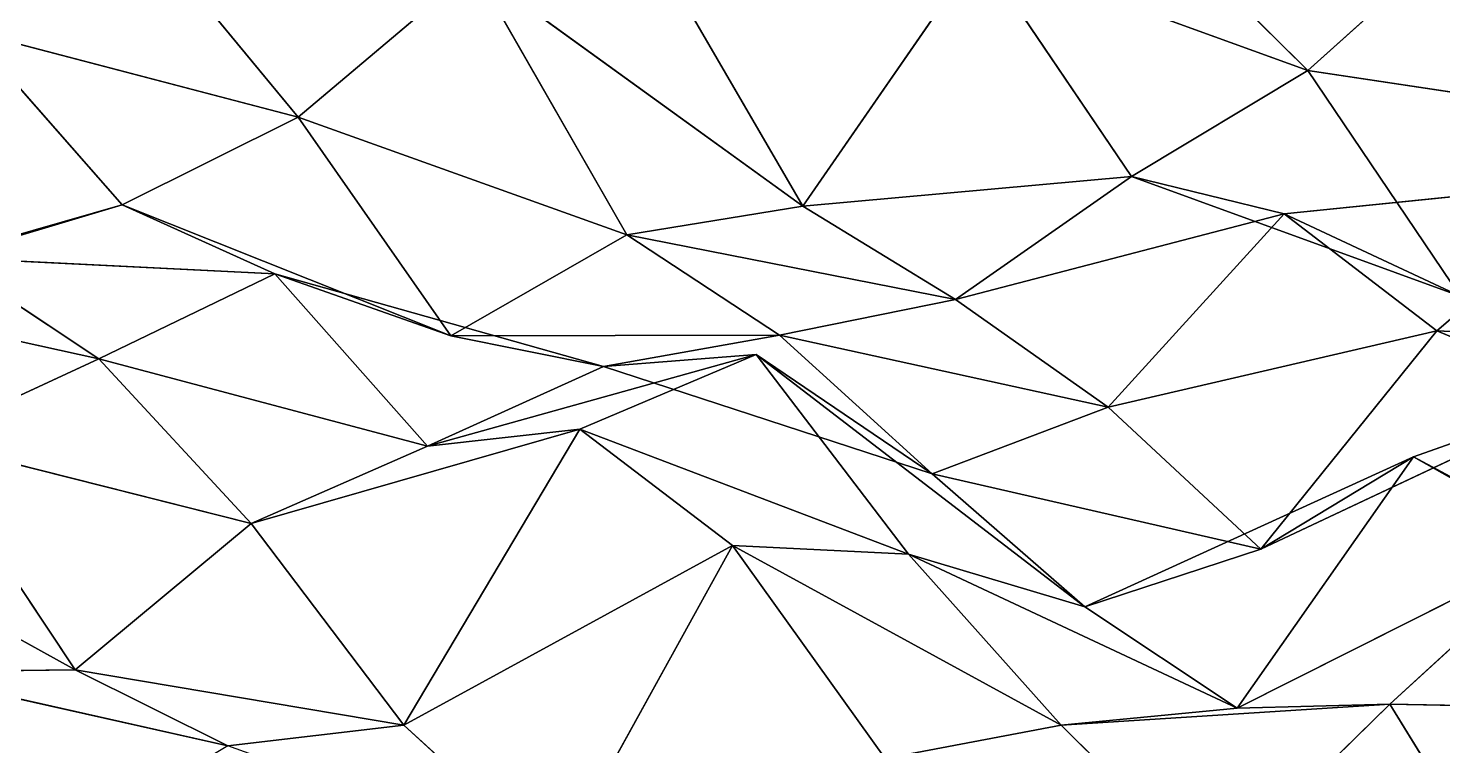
# Model space of a CAD drawing. Header units: metres. Extents: x -3703 to 431, y -1555 to 134.
# Drawn here: x -2778.1 to -2670.3, y -1206.8 to -1152.1 of the extents above; entities that cross this region are included whole.
import ezdxf

# ---------------------------------------------------------------- set-up
doc = ezdxf.new("R2010")
doc.units = ezdxf.units.M

msp = doc.modelspace()

# ---------------------------------------------------------------- linework, layer by layer
for p, q in [((-2667.1821, -1143.2899, -6053.6426), (-2680.5986, -1155.3253, -6078.4473)), ((-2680.5986, -1155.3253, -6078.4473), (-2667.1821, -1143.2899, -6053.6426)), ((-2692.226, -1143.7827, -6040.701), (-2680.5986, -1155.3253, -6078.4473)), ((-2680.5986, -1155.3253, -6078.4473), (-2692.226, -1143.7827, -6040.701)), ((-2769.147, -1144.8064, -6069.801), (-2757.5193, -1158.884, -6106.9795)), ((-2757.5193, -1158.884, -6106.9795), (-2769.147, -1144.8064, -6069.801)), ((-2730.6865, -1145.6669, -6054.9443), (-2719.059, -1165.6686, -6090.7983)), ((-2719.059, -1165.6686, -6090.7983), (-2730.6865, -1145.6669, -6054.9443)), ((-2705.6426, -1146.244, -6067.6465), (-2719.059, -1165.6686, -6090.7983)), ((-2719.059, -1165.6686, -6090.7983), (-2705.6426, -1146.244, -6067.6465)), ((-2680.5986, -1155.3253, -6078.4473), (-2705.6426, -1146.244, -6067.6465)), ((-2705.6426, -1146.244, -6067.6465), (-2694.0151, -1163.3953, -6104.138)), ((-2694.0151, -1163.3953, -6104.138), (-2705.6426, -1146.244, -6067.6465)), ((-2705.6426, -1146.244, -6067.6465), (-2680.5986, -1155.3253, -6078.4473)), ((-2744.103, -1147.5527, -6082.018), (-2757.5193, -1158.884, -6106.9795)), ((-2757.5193, -1158.884, -6106.9795), (-2744.103, -1147.5527, -6082.018)), ((-2719.059, -1165.6686, -6090.7983), (-2744.103, -1147.5527, -6082.018)), ((-2744.103, -1147.5527, -6082.018), (-2732.4753, -1167.8364, -6117.809)), ((-2732.4753, -1167.8364, -6117.809), (-2744.103, -1147.5527, -6082.018)), ((-2744.103, -1147.5527, -6082.018), (-2719.059, -1165.6686, -6090.7983)), ((-2757.5193, -1158.884, -6106.9795), (-2782.5632, -1152.3439, -6095.611)), ((-2782.5632, -1152.3439, -6095.611), (-2770.9358, -1165.5718, -6132.9795)), ((-2770.9358, -1165.5718, -6132.9795), (-2782.5632, -1152.3439, -6095.611)), ((-2782.5632, -1152.3439, -6095.611), (-2757.5193, -1158.884, -6106.9795)), ((-2680.5986, -1155.3253, -6078.4473), (-2694.0151, -1163.3953, -6104.138)), ((-2694.0151, -1163.3953, -6104.138), (-2680.5986, -1155.3253, -6078.4473)), ((-2655.5544, -1159.0875, -6090.437), (-2680.5986, -1155.3253, -6078.4473)), ((-2680.5986, -1155.3253, -6078.4473), (-2668.971, -1172.5262, -6114.9277)), ((-2668.971, -1172.5262, -6114.9277), (-2680.5986, -1155.3253, -6078.4473)), ((-2680.5986, -1155.3253, -6078.4473), (-2655.5544, -1159.0875, -6090.437)), ((-2757.5193, -1158.884, -6106.9795), (-2770.9358, -1165.5718, -6132.9795)), ((-2770.9358, -1165.5718, -6132.9795), (-2757.5193, -1158.884, -6106.9795)), ((-2732.4753, -1167.8364, -6117.809), (-2757.5193, -1158.884, -6106.9795)), ((-2757.5193, -1158.884, -6106.9795), (-2745.8918, -1175.5422, -6143.5815)), ((-2745.8918, -1175.5422, -6143.5815), (-2757.5193, -1158.884, -6106.9795)), ((-2757.5193, -1158.884, -6106.9795), (-2732.4753, -1167.8364, -6117.809)), ((-2694.0151, -1163.3953, -6104.138), (-2719.059, -1165.6686, -6090.7983)), ((-2719.059, -1165.6686, -6090.7983), (-2694.0151, -1163.3953, -6104.138)), ((-2694.0151, -1163.3953, -6104.138), (-2707.4314, -1172.7803, -6129.5347)), ((-2707.4314, -1172.7803, -6129.5347), (-2694.0151, -1163.3953, -6104.138)), ((-2668.971, -1172.5262, -6114.9277), (-2694.0151, -1163.3953, -6104.138)), ((-2694.0151, -1163.3953, -6104.138), (-2682.3875, -1166.2396, -6143.8286)), ((-2682.3875, -1166.2396, -6143.8286), (-2694.0151, -1163.3953, -6104.138)), ((-2694.0151, -1163.3953, -6104.138), (-2668.971, -1172.5262, -6114.9277)), ((-2657.3433, -1163.7031, -6157.227), (-2682.3875, -1166.2396, -6143.8286)), ((-2682.3875, -1166.2396, -6143.8286), (-2657.3433, -1163.7031, -6157.227)), ((-2657.3433, -1163.7031, -6157.227), (-2670.7598, -1175.1533, -6182.162)), ((-2670.7598, -1175.1533, -6182.162), (-2657.3433, -1163.7031, -6157.227)), ((-2770.9358, -1165.5718, -6132.9795), (-2795.9797, -1172.7428, -6118.545)), ((-2795.9797, -1172.7428, -6118.545), (-2770.9358, -1165.5718, -6132.9795)), ((-2770.9358, -1165.5718, -6132.9795), (-2784.352, -1169.5735, -6159.5806)), ((-2784.352, -1169.5735, -6159.5806), (-2770.9358, -1165.5718, -6132.9795)), ((-2745.8918, -1175.5422, -6143.5815), (-2770.9358, -1165.5718, -6132.9795)), ((-2770.9358, -1165.5718, -6132.9795), (-2759.308, -1170.8141, -6172.1343)), ((-2759.308, -1170.8141, -6172.1343), (-2770.9358, -1165.5718, -6132.9795)), ((-2770.9358, -1165.5718, -6132.9795), (-2745.8918, -1175.5422, -6143.5815)), ((-2719.059, -1165.6686, -6090.7983), (-2732.4753, -1167.8364, -6117.809)), ((-2732.4753, -1167.8364, -6117.809), (-2719.059, -1165.6686, -6090.7983)), ((-2719.059, -1165.6686, -6090.7983), (-2707.4314, -1172.7803, -6129.5347)), ((-2707.4314, -1172.7803, -6129.5347), (-2719.059, -1165.6686, -6090.7983)), ((-2682.3875, -1166.2396, -6143.8286), (-2707.4314, -1172.7803, -6129.5347)), ((-2707.4314, -1172.7803, -6129.5347), (-2682.3875, -1166.2396, -6143.8286)), ((-2682.3875, -1166.2396, -6143.8286), (-2695.804, -1180.9714, -6168.03)), ((-2695.804, -1180.9714, -6168.03), (-2682.3875, -1166.2396, -6143.8286)), ((-2668.971, -1172.5262, -6114.9277), (-2682.3875, -1166.2396, -6143.8286)), ((-2682.3875, -1166.2396, -6143.8286), (-2668.971, -1172.5262, -6114.9277)), ((-2682.3875, -1166.2396, -6143.8286), (-2670.7598, -1175.1533, -6182.162)), ((-2670.7598, -1175.1533, -6182.162), (-2682.3875, -1166.2396, -6143.8286)), ((-2732.4753, -1167.8364, -6117.809), (-2745.8918, -1175.5422, -6143.5815)), ((-2745.8918, -1175.5422, -6143.5815), (-2732.4753, -1167.8364, -6117.809)), ((-2707.4314, -1172.7803, -6129.5347), (-2732.4753, -1167.8364, -6117.809)), ((-2732.4753, -1167.8364, -6117.809), (-2720.848, -1175.4807, -6156.4263)), ((-2720.848, -1175.4807, -6156.4263), (-2732.4753, -1167.8364, -6117.809)), ((-2732.4753, -1167.8364, -6117.809), (-2707.4314, -1172.7803, -6129.5347)), ((-2759.308, -1170.8141, -6172.1343), (-2784.352, -1169.5735, -6159.5806)), ((-2784.352, -1169.5735, -6159.5806), (-2772.7246, -1177.3081, -6198.1777)), ((-2772.7246, -1177.3081, -6198.1777), (-2784.352, -1169.5735, -6159.5806)), ((-2784.352, -1169.5735, -6159.5806), (-2759.308, -1170.8141, -6172.1343)), ((-2759.308, -1170.8141, -6172.1343), (-2772.7246, -1177.3081, -6198.1777)), ((-2772.7246, -1177.3081, -6198.1777), (-2759.308, -1170.8141, -6172.1343)), ((-2745.8918, -1175.5422, -6143.5815), (-2759.308, -1170.8141, -6172.1343)), ((-2734.2642, -1177.8705, -6183.3877), (-2759.308, -1170.8141, -6172.1343)), ((-2759.308, -1170.8141, -6172.1343), (-2745.8918, -1175.5422, -6143.5815)), ((-2759.308, -1170.8141, -6172.1343), (-2747.6807, -1183.9592, -6209.5215)), ((-2747.6807, -1183.9592, -6209.5215), (-2759.308, -1170.8141, -6172.1343)), ((-2759.308, -1170.8141, -6172.1343), (-2734.2642, -1177.8705, -6183.3877)), ((-2772.7246, -1177.3081, -6198.1777), (-2797.7686, -1171.7869, -6186.581)), ((-2797.7686, -1171.7869, -6186.581), (-2772.7246, -1177.3081, -6198.1777)), ((-2707.4314, -1172.7803, -6129.5347), (-2720.848, -1175.4807, -6156.4263)), ((-2720.848, -1175.4807, -6156.4263), (-2707.4314, -1172.7803, -6129.5347)), ((-2707.4314, -1172.7803, -6129.5347), (-2695.804, -1180.9714, -6168.03)), ((-2695.804, -1180.9714, -6168.03), (-2707.4314, -1172.7803, -6129.5347)), ((-2720.848, -1175.4807, -6156.4263), (-2745.8918, -1175.5422, -6143.5815)), ((-2745.8918, -1175.5422, -6143.5815), (-2720.848, -1175.4807, -6156.4263)), ((-2745.8918, -1175.5422, -6143.5815), (-2734.2642, -1177.8705, -6183.3877)), ((-2734.2642, -1177.8705, -6183.3877), (-2745.8918, -1175.5422, -6143.5815)), ((-2720.848, -1175.4807, -6156.4263), (-2734.2642, -1177.8705, -6183.3877)), ((-2734.2642, -1177.8705, -6183.3877), (-2720.848, -1175.4807, -6156.4263)), ((-2695.804, -1180.9714, -6168.03), (-2720.848, -1175.4807, -6156.4263)), ((-2720.848, -1175.4807, -6156.4263), (-2709.22, -1186.0629, -6194.387)), ((-2709.22, -1186.0629, -6194.387), (-2720.848, -1175.4807, -6156.4263)), ((-2720.848, -1175.4807, -6156.4263), (-2695.804, -1180.9714, -6168.03)), ((-2670.7598, -1175.1533, -6182.162), (-2695.804, -1180.9714, -6168.03)), ((-2695.804, -1180.9714, -6168.03), (-2670.7598, -1175.1533, -6182.162)), ((-2670.7598, -1175.1533, -6182.162), (-2684.176, -1191.7936, -6205.937)), ((-2684.176, -1191.7936, -6205.937), (-2670.7598, -1175.1533, -6182.162)), ((-2645.7158, -1176.3516, -6194.725), (-2670.7598, -1175.1533, -6182.162)), ((-2670.7598, -1175.1533, -6182.162), (-2659.132, -1180.0076, -6221.404)), ((-2659.132, -1180.0076, -6221.404), (-2670.7598, -1175.1533, -6182.162)), ((-2670.7598, -1175.1533, -6182.162), (-2645.7158, -1176.3516, -6194.725)), ((-2772.7246, -1177.3081, -6198.1777), (-2786.141, -1183.5195, -6224.284)), ((-2786.141, -1183.5195, -6224.284), (-2772.7246, -1177.3081, -6198.1777)), ((-2747.6807, -1183.9592, -6209.5215), (-2772.7246, -1177.3081, -6198.1777)), ((-2772.7246, -1177.3081, -6198.1777), (-2761.0972, -1189.841, -6235.7017)), ((-2761.0972, -1189.841, -6235.7017), (-2772.7246, -1177.3081, -6198.1777)), ((-2772.7246, -1177.3081, -6198.1777), (-2747.6807, -1183.9592, -6209.5215)), ((-2722.6365, -1176.9679, -6223.916), (-2747.6807, -1183.9592, -6209.5215)), ((-2747.6807, -1183.9592, -6209.5215), (-2722.6365, -1176.9679, -6223.916)), ((-2734.2642, -1177.8705, -6183.3877), (-2747.6807, -1183.9592, -6209.5215)), ((-2747.6807, -1183.9592, -6209.5215), (-2734.2642, -1177.8705, -6183.3877)), ((-2722.6365, -1176.9679, -6223.916), (-2736.053, -1182.6516, -6250.1406)), ((-2736.053, -1182.6516, -6250.1406), (-2722.6365, -1176.9679, -6223.916)), ((-2734.2642, -1177.8705, -6183.3877), (-2722.6365, -1176.9679, -6223.916)), ((-2722.6365, -1176.9679, -6223.916), (-2734.2642, -1177.8705, -6183.3877)), ((-2709.22, -1186.0629, -6194.387), (-2734.2642, -1177.8705, -6183.3877)), ((-2734.2642, -1177.8705, -6183.3877), (-2709.22, -1186.0629, -6194.387)), ((-2709.22, -1186.0629, -6194.387), (-2722.6365, -1176.9679, -6223.916)), ((-2697.5925, -1196.1893, -6232.449), (-2722.6365, -1176.9679, -6223.916)), ((-2722.6365, -1176.9679, -6223.916), (-2709.22, -1186.0629, -6194.387)), ((-2722.6365, -1176.9679, -6223.916), (-2711.009, -1192.1805, -6260.8413)), ((-2711.009, -1192.1805, -6260.8413), (-2722.6365, -1176.9679, -6223.916)), ((-2722.6365, -1176.9679, -6223.916), (-2697.5925, -1196.1893, -6232.449)), ((-2659.132, -1180.0076, -6221.404), (-2684.176, -1191.7936, -6205.937)), ((-2684.176, -1191.7936, -6205.937), (-2659.132, -1180.0076, -6221.404)), ((-2659.132, -1180.0076, -6221.404), (-2672.5486, -1184.7507, -6247.8384)), ((-2672.5486, -1184.7507, -6247.8384), (-2659.132, -1180.0076, -6221.404)), ((-2695.804, -1180.9714, -6168.03), (-2709.22, -1186.0629, -6194.387)), ((-2709.22, -1186.0629, -6194.387), (-2695.804, -1180.9714, -6168.03)), ((-2695.804, -1180.9714, -6168.03), (-2684.176, -1191.7936, -6205.937)), ((-2684.176, -1191.7936, -6205.937), (-2695.804, -1180.9714, -6168.03)), ((-2736.053, -1182.6516, -6250.1406), (-2761.0972, -1189.841, -6235.7017)), ((-2761.0972, -1189.841, -6235.7017), (-2736.053, -1182.6516, -6250.1406)), ((-2736.053, -1182.6516, -6250.1406), (-2749.4695, -1205.2148, -6272.591)), ((-2749.4695, -1205.2148, -6272.591), (-2736.053, -1182.6516, -6250.1406)), ((-2747.6807, -1183.9592, -6209.5215), (-2736.053, -1182.6516, -6250.1406)), ((-2736.053, -1182.6516, -6250.1406), (-2747.6807, -1183.9592, -6209.5215)), ((-2711.009, -1192.1805, -6260.8413), (-2736.053, -1182.6516, -6250.1406)), ((-2736.053, -1182.6516, -6250.1406), (-2724.4253, -1191.5142, -6288.4854)), ((-2724.4253, -1191.5142, -6288.4854), (-2736.053, -1182.6516, -6250.1406)), ((-2736.053, -1182.6516, -6250.1406), (-2711.009, -1192.1805, -6260.8413)), ((-2761.0972, -1189.841, -6235.7017), (-2786.141, -1183.5195, -6224.284)), ((-2786.141, -1183.5195, -6224.284), (-2774.5134, -1200.9949, -6260.703)), ((-2774.5134, -1200.9949, -6260.703), (-2786.141, -1183.5195, -6224.284)), ((-2786.141, -1183.5195, -6224.284), (-2761.0972, -1189.841, -6235.7017)), ((-2747.6807, -1183.9592, -6209.5215), (-2761.0972, -1189.841, -6235.7017)), ((-2761.0972, -1189.841, -6235.7017), (-2747.6807, -1183.9592, -6209.5215)), ((-2672.5486, -1184.7507, -6247.8384), (-2697.5925, -1196.1893, -6232.449)), ((-2697.5925, -1196.1893, -6232.449), (-2672.5486, -1184.7507, -6247.8384)), ((-2672.5486, -1184.7507, -6247.8384), (-2685.965, -1203.9081, -6271.05)), ((-2685.965, -1203.9081, -6271.05), (-2672.5486, -1184.7507, -6247.8384)), ((-2684.176, -1191.7936, -6205.937), (-2672.5486, -1184.7507, -6247.8384)), ((-2672.5486, -1184.7507, -6247.8384), (-2684.176, -1191.7936, -6205.937)), ((-2647.5046, -1198.2333, -6257.655), (-2672.5486, -1184.7507, -6247.8384)), ((-2672.5486, -1184.7507, -6247.8384), (-2660.9211, -1191.3154, -6286.697)), ((-2660.9211, -1191.3154, -6286.697), (-2672.5486, -1184.7507, -6247.8384)), ((-2672.5486, -1184.7507, -6247.8384), (-2647.5046, -1198.2333, -6257.655)), ((-2684.176, -1191.7936, -6205.937), (-2709.22, -1186.0629, -6194.387)), ((-2709.22, -1186.0629, -6194.387), (-2697.5925, -1196.1893, -6232.449)), ((-2697.5925, -1196.1893, -6232.449), (-2709.22, -1186.0629, -6194.387)), ((-2709.22, -1186.0629, -6194.387), (-2684.176, -1191.7936, -6205.937)), ((-2774.5134, -1200.9949, -6260.703), (-2799.5574, -1187.158, -6250.966)), ((-2799.5574, -1187.158, -6250.966), (-2774.5134, -1200.9949, -6260.703)), ((-2761.0972, -1189.841, -6235.7017), (-2774.5134, -1200.9949, -6260.703)), ((-2774.5134, -1200.9949, -6260.703), (-2761.0972, -1189.841, -6235.7017)), ((-2761.0972, -1189.841, -6235.7017), (-2749.4695, -1205.2148, -6272.591)), ((-2749.4695, -1205.2148, -6272.591), (-2761.0972, -1189.841, -6235.7017)), ((-2724.4253, -1191.5142, -6288.4854), (-2749.4695, -1205.2148, -6272.591)), ((-2749.4695, -1205.2148, -6272.591), (-2724.4253, -1191.5142, -6288.4854)), ((-2724.4253, -1191.5142, -6288.4854), (-2737.8418, -1215.8075, -6310.5493)), ((-2737.8418, -1215.8075, -6310.5493), (-2724.4253, -1191.5142, -6288.4854)), ((-2711.009, -1192.1805, -6260.8413), (-2724.4253, -1191.5142, -6288.4854)), ((-2699.3813, -1205.2001, -6298.2563), (-2724.4253, -1191.5142, -6288.4854)), ((-2724.4253, -1191.5142, -6288.4854), (-2711.009, -1192.1805, -6260.8413)), ((-2724.4253, -1191.5142, -6288.4854), (-2712.7979, -1207.7513, -6325.1816)), ((-2712.7979, -1207.7513, -6325.1816), (-2724.4253, -1191.5142, -6288.4854)), ((-2724.4253, -1191.5142, -6288.4854), (-2699.3813, -1205.2001, -6298.2563)), ((-2684.176, -1191.7936, -6205.937), (-2697.5925, -1196.1893, -6232.449)), ((-2697.5925, -1196.1893, -6232.449), (-2684.176, -1191.7936, -6205.937)), ((-2660.9211, -1191.3154, -6286.697), (-2685.965, -1203.9081, -6271.05)), ((-2685.965, -1203.9081, -6271.05), (-2660.9211, -1191.3154, -6286.697)), ((-2660.9211, -1191.3154, -6286.697), (-2674.3374, -1203.6062, -6311.444)), ((-2674.3374, -1203.6062, -6311.444), (-2660.9211, -1191.3154, -6286.697)), ((-2697.5925, -1196.1893, -6232.449), (-2711.009, -1192.1805, -6260.8413)), ((-2685.965, -1203.9081, -6271.05), (-2711.009, -1192.1805, -6260.8413)), ((-2711.009, -1192.1805, -6260.8413), (-2697.5925, -1196.1893, -6232.449)), ((-2711.009, -1192.1805, -6260.8413), (-2699.3813, -1205.2001, -6298.2563)), ((-2699.3813, -1205.2001, -6298.2563), (-2711.009, -1192.1805, -6260.8413)), ((-2711.009, -1192.1805, -6260.8413), (-2685.965, -1203.9081, -6271.05)), ((-2697.5925, -1196.1893, -6232.449), (-2685.965, -1203.9081, -6271.05)), ((-2685.965, -1203.9081, -6271.05), (-2697.5925, -1196.1893, -6232.449)), ((-2774.5134, -1200.9949, -6260.703), (-2787.93, -1201.1531, -6288.1636)), ((-2787.93, -1201.1531, -6288.1636), (-2774.5134, -1200.9949, -6260.703)), ((-2762.886, -1206.7908, -6299.734), (-2787.93, -1201.1531, -6288.1636)), ((-2787.93, -1201.1531, -6288.1636), (-2762.886, -1206.7908, -6299.734)), ((-2749.4695, -1205.2148, -6272.591), (-2774.5134, -1200.9949, -6260.703)), ((-2774.5134, -1200.9949, -6260.703), (-2762.886, -1206.7908, -6299.734)), ((-2762.886, -1206.7908, -6299.734), (-2774.5134, -1200.9949, -6260.703)), ((-2774.5134, -1200.9949, -6260.703), (-2749.4695, -1205.2148, -6272.591)), ((-2674.3374, -1203.6062, -6311.444), (-2699.3813, -1205.2001, -6298.2563)), ((-2699.3813, -1205.2001, -6298.2563), (-2674.3374, -1203.6062, -6311.444)), ((-2674.3374, -1203.6062, -6311.444), (-2687.754, -1216.7389, -6336.0034)), ((-2687.754, -1216.7389, -6336.0034), (-2674.3374, -1203.6062, -6311.444)), ((-2685.965, -1203.9081, -6271.05), (-2674.3374, -1203.6062, -6311.444)), ((-2674.3374, -1203.6062, -6311.444), (-2685.965, -1203.9081, -6271.05)), ((-2649.2935, -1204.0732, -6324.171), (-2674.3374, -1203.6062, -6311.444)), ((-2674.3374, -1203.6062, -6311.444), (-2662.71, -1222.48, -6347.551)), ((-2662.71, -1222.48, -6347.551), (-2674.3374, -1203.6062, -6311.444)), ((-2674.3374, -1203.6062, -6311.444), (-2649.2935, -1204.0732, -6324.171)), ((-2685.965, -1203.9081, -6271.05), (-2699.3813, -1205.2001, -6298.2563)), ((-2699.3813, -1205.2001, -6298.2563), (-2685.965, -1203.9081, -6271.05)), ((-2749.4695, -1205.2148, -6272.591), (-2762.886, -1206.7908, -6299.734)), ((-2762.886, -1206.7908, -6299.734), (-2749.4695, -1205.2148, -6272.591)), ((-2749.4695, -1205.2148, -6272.591), (-2737.8418, -1215.8075, -6310.5493)), ((-2737.8418, -1215.8075, -6310.5493), (-2749.4695, -1205.2148, -6272.591)), ((-2699.3813, -1205.2001, -6298.2563), (-2712.7979, -1207.7513, -6325.1816)), ((-2712.7979, -1207.7513, -6325.1816), (-2699.3813, -1205.2001, -6298.2563)), ((-2699.3813, -1205.2001, -6298.2563), (-2687.754, -1216.7389, -6336.0034)), ((-2687.754, -1216.7389, -6336.0034), (-2699.3813, -1205.2001, -6298.2563))]:
    msp.add_line(p, q)
for points in [[(-2782.5632, -1152.3439, -6095.611), (-2794.191, -1139.8993, -6058.067), (-2769.147, -1144.8064, -6069.801), (-2769.147, -1144.8063, -6069.801)], [(-2680.5986, -1155.3253, -6078.4473), (-2692.226, -1143.7827, -6040.701), (-2667.1821, -1143.2899, -6053.6426), (-2667.1821, -1143.2898, -6053.6426)], [(-2667.1821, -1143.2899, -6053.6426), (-2655.5544, -1159.0875, -6090.437), (-2680.5986, -1155.3253, -6078.4473), (-2680.5986, -1155.3252, -6078.4473)], [(-2692.226, -1143.7827, -6040.701), (-2680.5986, -1155.3253, -6078.4473), (-2705.6426, -1146.244, -6067.6465), (-2705.6426, -1146.2439, -6067.6465)], [(-2769.147, -1144.8064, -6069.801), (-2757.5193, -1158.884, -6106.9795), (-2782.5632, -1152.3439, -6095.611), (-2782.5632, -1152.3438, -6095.611)], [(-2757.5193, -1158.884, -6106.9795), (-2769.147, -1144.8064, -6069.801), (-2744.103, -1147.5527, -6082.018), (-2744.103, -1147.5526, -6082.018)], [(-2730.6865, -1145.6669, -6054.9443), (-2719.059, -1165.6686, -6090.7983), (-2744.103, -1147.5527, -6082.018), (-2744.103, -1147.5526, -6082.018)], [(-2719.059, -1165.6686, -6090.7983), (-2730.6865, -1145.6669, -6054.9443), (-2705.6426, -1146.244, -6067.6465), (-2705.6426, -1146.2439, -6067.6465)], [(-2705.6426, -1146.244, -6067.6465), (-2694.0151, -1163.3953, -6104.138), (-2719.059, -1165.6686, -6090.7983), (-2719.059, -1165.6685, -6090.7983)], [(-2694.0151, -1163.3953, -6104.138), (-2705.6426, -1146.244, -6067.6465), (-2680.5986, -1155.3253, -6078.4473), (-2680.5986, -1155.3252, -6078.4473)], [(-2744.103, -1147.5527, -6082.018), (-2732.4753, -1167.8364, -6117.809), (-2757.5193, -1158.884, -6106.9795), (-2757.5193, -1158.8839, -6106.9795)], [(-2732.4753, -1167.8364, -6117.809), (-2744.103, -1147.5527, -6082.018), (-2719.059, -1165.6686, -6090.7983), (-2719.059, -1165.6685, -6090.7983)], [(-2782.5632, -1152.3439, -6095.611), (-2770.9358, -1165.5718, -6132.9795), (-2795.9797, -1172.7428, -6118.545), (-2795.9797, -1172.7427, -6118.545)], [(-2770.9358, -1165.5718, -6132.9795), (-2782.5632, -1152.3439, -6095.611), (-2757.5193, -1158.884, -6106.9795), (-2757.5193, -1158.8839, -6106.9795)], [(-2680.5986, -1155.3253, -6078.4473), (-2668.971, -1172.5262, -6114.9277), (-2694.0151, -1163.3953, -6104.138), (-2694.0151, -1163.3951, -6104.138)], [(-2668.971, -1172.5262, -6114.9277), (-2680.5986, -1155.3253, -6078.4473), (-2655.5544, -1159.0875, -6090.437), (-2655.5544, -1159.0874, -6090.437)], [(-2757.5193, -1158.884, -6106.9795), (-2745.8918, -1175.5422, -6143.5815), (-2770.9358, -1165.5718, -6132.9795), (-2770.9358, -1165.5717, -6132.9795)], [(-2745.8918, -1175.5422, -6143.5815), (-2757.5193, -1158.884, -6106.9795), (-2732.4753, -1167.8364, -6117.809), (-2732.4753, -1167.8363, -6117.809)], [(-2707.4314, -1172.7803, -6129.5347), (-2719.059, -1165.6686, -6090.7983), (-2694.0151, -1163.3953, -6104.138), (-2694.0151, -1163.3951, -6104.138)], [(-2694.0151, -1163.3953, -6104.138), (-2682.3875, -1166.2396, -6143.8286), (-2707.4314, -1172.7803, -6129.5347), (-2707.4314, -1172.7802, -6129.5347)], [(-2682.3875, -1166.2396, -6143.8286), (-2694.0151, -1163.3953, -6104.138), (-2668.971, -1172.5262, -6114.9277), (-2668.971, -1172.5261, -6114.9277)], [(-2670.7598, -1175.1533, -6182.162), (-2682.3875, -1166.2396, -6143.8286), (-2657.3433, -1163.7031, -6157.227), (-2657.3433, -1163.703, -6157.227)], [(-2668.971, -1172.5262, -6114.9277), (-2657.3433, -1163.7031, -6157.227), (-2682.3875, -1166.2396, -6143.8286), (-2682.3875, -1166.2395, -6143.8286)], [(-2657.3433, -1163.7031, -6157.227), (-2645.7158, -1176.3516, -6194.725), (-2670.7598, -1175.1533, -6182.162), (-2670.7598, -1175.1532, -6182.162)], [(-2784.352, -1169.5735, -6159.5806), (-2795.9797, -1172.7428, -6118.545), (-2770.9358, -1165.5718, -6132.9795), (-2770.9358, -1165.5717, -6132.9795)], [(-2770.9358, -1165.5718, -6132.9795), (-2759.308, -1170.8141, -6172.1343), (-2784.352, -1169.5735, -6159.5806), (-2784.352, -1169.5734, -6159.5806)], [(-2759.308, -1170.8141, -6172.1343), (-2770.9358, -1165.5718, -6132.9795), (-2745.8918, -1175.5422, -6143.5815), (-2745.8918, -1175.5421, -6143.5815)], [(-2719.059, -1165.6686, -6090.7983), (-2707.4314, -1172.7803, -6129.5347), (-2732.4753, -1167.8364, -6117.809), (-2732.4753, -1167.8363, -6117.809)], [(-2695.804, -1180.9714, -6168.03), (-2707.4314, -1172.7803, -6129.5347), (-2682.3875, -1166.2396, -6143.8286), (-2682.3875, -1166.2395, -6143.8286)], [(-2682.3875, -1166.2396, -6143.8286), (-2670.7598, -1175.1533, -6182.162), (-2695.804, -1180.9714, -6168.03), (-2695.804, -1180.9713, -6168.03)], [(-2732.4753, -1167.8364, -6117.809), (-2720.848, -1175.4807, -6156.4263), (-2745.8918, -1175.5422, -6143.5815), (-2745.8918, -1175.5421, -6143.5815)], [(-2720.848, -1175.4807, -6156.4263), (-2732.4753, -1167.8364, -6117.809), (-2707.4314, -1172.7803, -6129.5347), (-2707.4314, -1172.7802, -6129.5347)], [(-2784.352, -1169.5735, -6159.5806), (-2772.7246, -1177.3081, -6198.1777), (-2797.7686, -1171.7869, -6186.581), (-2797.7686, -1171.7867, -6186.581)], [(-2772.7246, -1177.3081, -6198.1777), (-2784.352, -1169.5735, -6159.5806), (-2759.308, -1170.8141, -6172.1343), (-2759.308, -1170.814, -6172.1343)], [(-2759.308, -1170.8141, -6172.1343), (-2747.6807, -1183.9592, -6209.5215), (-2772.7246, -1177.3081, -6198.1777), (-2772.7246, -1177.308, -6198.1777)], [(-2745.8918, -1175.5422, -6143.5815), (-2734.2642, -1177.8705, -6183.3877), (-2759.308, -1170.8141, -6172.1343), (-2759.308, -1170.814, -6172.1343)], [(-2747.6807, -1183.9592, -6209.5215), (-2759.308, -1170.8141, -6172.1343), (-2734.2642, -1177.8705, -6183.3877), (-2734.2642, -1177.8704, -6183.3877)], [(-2786.141, -1183.5195, -6224.284), (-2797.7686, -1171.7869, -6186.581), (-2772.7246, -1177.3081, -6198.1777), (-2772.7246, -1177.308, -6198.1777)], [(-2707.4314, -1172.7803, -6129.5347), (-2695.804, -1180.9714, -6168.03), (-2720.848, -1175.4807, -6156.4263), (-2720.848, -1175.4806, -6156.4263)], [(-2734.2642, -1177.8705, -6183.3877), (-2745.8918, -1175.5422, -6143.5815), (-2720.848, -1175.4807, -6156.4263), (-2720.848, -1175.4806, -6156.4263)], [(-2720.848, -1175.4807, -6156.4263), (-2709.22, -1186.0629, -6194.387), (-2734.2642, -1177.8705, -6183.3877), (-2734.2642, -1177.8704, -6183.3877)], [(-2709.22, -1186.0629, -6194.387), (-2720.848, -1175.4807, -6156.4263), (-2695.804, -1180.9714, -6168.03), (-2695.804, -1180.9713, -6168.03)], [(-2684.176, -1191.7936, -6205.937), (-2695.804, -1180.9714, -6168.03), (-2670.7598, -1175.1533, -6182.162), (-2670.7598, -1175.1532, -6182.162)], [(-2670.7598, -1175.1533, -6182.162), (-2659.132, -1180.0076, -6221.404), (-2684.176, -1191.7936, -6205.937), (-2684.176, -1191.7935, -6205.937)], [(-2659.132, -1180.0076, -6221.404), (-2670.7598, -1175.1533, -6182.162), (-2645.7158, -1176.3516, -6194.725), (-2645.7158, -1176.3514, -6194.725)], [(-2772.7246, -1177.3081, -6198.1777), (-2761.0972, -1189.841, -6235.7017), (-2786.141, -1183.5195, -6224.284), (-2786.141, -1183.5194, -6224.284)], [(-2761.0972, -1189.841, -6235.7017), (-2772.7246, -1177.3081, -6198.1777), (-2747.6807, -1183.9592, -6209.5215), (-2747.6807, -1183.9591, -6209.5215)], [(-2736.053, -1182.6516, -6250.1406), (-2747.6807, -1183.9592, -6209.5215), (-2722.6365, -1176.9679, -6223.916), (-2722.6365, -1176.9678, -6223.916)], [(-2734.2642, -1177.8705, -6183.3877), (-2722.6365, -1176.9679, -6223.916), (-2747.6807, -1183.9592, -6209.5215), (-2747.6807, -1183.9591, -6209.5215)], [(-2722.6365, -1176.9679, -6223.916), (-2711.009, -1192.1805, -6260.8413), (-2736.053, -1182.6516, -6250.1406), (-2736.053, -1182.6515, -6250.1406)], [(-2722.6365, -1176.9679, -6223.916), (-2734.2642, -1177.8705, -6183.3877), (-2709.22, -1186.0629, -6194.387), (-2709.22, -1186.0627, -6194.387)], [(-2709.22, -1186.0629, -6194.387), (-2697.5925, -1196.1893, -6232.449), (-2722.6365, -1176.9679, -6223.916), (-2722.6365, -1176.9678, -6223.916)], [(-2711.009, -1192.1805, -6260.8413), (-2722.6365, -1176.9679, -6223.916), (-2697.5925, -1196.1893, -6232.449), (-2697.5925, -1196.1892, -6232.449)], [(-2672.5486, -1184.7507, -6247.8384), (-2684.176, -1191.7936, -6205.937), (-2659.132, -1180.0076, -6221.404), (-2659.132, -1180.0074, -6221.404)], [(-2659.132, -1180.0076, -6221.404), (-2647.5046, -1198.2333, -6257.655), (-2672.5486, -1184.7507, -6247.8384), (-2672.5486, -1184.7506, -6247.8384)], [(-2695.804, -1180.9714, -6168.03), (-2684.176, -1191.7936, -6205.937), (-2709.22, -1186.0629, -6194.387), (-2709.22, -1186.0627, -6194.387)], [(-2749.4695, -1205.2148, -6272.591), (-2761.0972, -1189.841, -6235.7017), (-2736.053, -1182.6516, -6250.1406), (-2736.053, -1182.6515, -6250.1406)], [(-2747.6807, -1183.9592, -6209.5215), (-2736.053, -1182.6516, -6250.1406), (-2761.0972, -1189.841, -6235.7017), (-2761.0972, -1189.8408, -6235.7017)], [(-2736.053, -1182.6516, -6250.1406), (-2724.4253, -1191.5142, -6288.4854), (-2749.4695, -1205.2148, -6272.591), (-2749.4695, -1205.2147, -6272.591)], [(-2724.4253, -1191.5142, -6288.4854), (-2736.053, -1182.6516, -6250.1406), (-2711.009, -1192.1805, -6260.8413), (-2711.009, -1192.1804, -6260.8413)], [(-2786.141, -1183.5195, -6224.284), (-2774.5134, -1200.9949, -6260.703), (-2799.5574, -1187.158, -6250.966), (-2799.5574, -1187.1578, -6250.966)], [(-2774.5134, -1200.9949, -6260.703), (-2786.141, -1183.5195, -6224.284), (-2761.0972, -1189.841, -6235.7017), (-2761.0972, -1189.8408, -6235.7017)], [(-2685.965, -1203.9081, -6271.05), (-2697.5925, -1196.1893, -6232.449), (-2672.5486, -1184.7507, -6247.8384), (-2672.5486, -1184.7506, -6247.8384)], [(-2684.176, -1191.7936, -6205.937), (-2672.5486, -1184.7507, -6247.8384), (-2697.5925, -1196.1893, -6232.449), (-2697.5925, -1196.1892, -6232.449)], [(-2672.5486, -1184.7507, -6247.8384), (-2660.9211, -1191.3154, -6286.697), (-2685.965, -1203.9081, -6271.05), (-2685.965, -1203.908, -6271.05)], [(-2660.9211, -1191.3154, -6286.697), (-2672.5486, -1184.7507, -6247.8384), (-2647.5046, -1198.2333, -6257.655), (-2647.5046, -1198.2332, -6257.655)], [(-2697.5925, -1196.1893, -6232.449), (-2709.22, -1186.0629, -6194.387), (-2684.176, -1191.7936, -6205.937), (-2684.176, -1191.7935, -6205.937)], [(-2787.93, -1201.1531, -6288.1636), (-2799.5574, -1187.158, -6250.966), (-2774.5134, -1200.9949, -6260.703), (-2774.5134, -1200.9948, -6260.703)], [(-2761.0972, -1189.841, -6235.7017), (-2749.4695, -1205.2148, -6272.591), (-2774.5134, -1200.9949, -6260.703), (-2774.5134, -1200.9948, -6260.703)], [(-2737.8418, -1215.8075, -6310.5493), (-2749.4695, -1205.2148, -6272.591), (-2724.4253, -1191.5142, -6288.4854), (-2724.4253, -1191.514, -6288.4854)], [(-2724.4253, -1191.5142, -6288.4854), (-2712.7979, -1207.7513, -6325.1816), (-2737.8418, -1215.8075, -6310.5493), (-2737.8418, -1215.8074, -6310.5493)], [(-2711.009, -1192.1805, -6260.8413), (-2699.3813, -1205.2001, -6298.2563), (-2724.4253, -1191.5142, -6288.4854), (-2724.4253, -1191.514, -6288.4854)], [(-2712.7979, -1207.7513, -6325.1816), (-2724.4253, -1191.5142, -6288.4854), (-2699.3813, -1205.2001, -6298.2563), (-2699.3813, -1205.2, -6298.2563)], [(-2674.3374, -1203.6062, -6311.444), (-2685.965, -1203.9081, -6271.05), (-2660.9211, -1191.3154, -6286.697), (-2660.9211, -1191.3153, -6286.697)], [(-2660.9211, -1191.3154, -6286.697), (-2649.2935, -1204.0732, -6324.171), (-2674.3374, -1203.6062, -6311.444), (-2674.3374, -1203.6061, -6311.444)], [(-2697.5925, -1196.1893, -6232.449), (-2685.965, -1203.9081, -6271.05), (-2711.009, -1192.1805, -6260.8413), (-2711.009, -1192.1804, -6260.8413)], [(-2699.3813, -1205.2001, -6298.2563), (-2711.009, -1192.1805, -6260.8413), (-2685.965, -1203.9081, -6271.05), (-2685.965, -1203.908, -6271.05)], [(-2787.93, -1201.1531, -6288.1636), (-2776.3025, -1214.8511, -6325.4272), (-2801.3464, -1211.2655, -6313.3975), (-2801.3464, -1211.2654, -6313.3975)], [(-2774.5134, -1200.9949, -6260.703), (-2762.886, -1206.7908, -6299.734), (-2787.93, -1201.1531, -6288.1636), (-2787.93, -1201.153, -6288.1636)], [(-2776.3025, -1214.8511, -6325.4272), (-2787.93, -1201.1531, -6288.1636), (-2762.886, -1206.7908, -6299.734), (-2762.886, -1206.7906, -6299.734)], [(-2762.886, -1206.7908, -6299.734), (-2774.5134, -1200.9949, -6260.703), (-2749.4695, -1205.2148, -6272.591), (-2749.4695, -1205.2147, -6272.591)], [(-2687.754, -1216.7389, -6336.0034), (-2699.3813, -1205.2001, -6298.2563), (-2674.3374, -1203.6062, -6311.444), (-2674.3374, -1203.6061, -6311.444)], [(-2685.965, -1203.9081, -6271.05), (-2674.3374, -1203.6062, -6311.444), (-2699.3813, -1205.2001, -6298.2563), (-2699.3813, -1205.2, -6298.2563)], [(-2674.3374, -1203.6062, -6311.444), (-2662.71, -1222.48, -6347.551), (-2687.754, -1216.7389, -6336.0034), (-2687.754, -1216.7388, -6336.0034)], [(-2662.71, -1222.48, -6347.551), (-2674.3374, -1203.6062, -6311.444), (-2649.2935, -1204.0732, -6324.171), (-2649.2935, -1204.0731, -6324.171)], [(-2749.4695, -1205.2148, -6272.591), (-2737.8418, -1215.8075, -6310.5493), (-2762.886, -1206.7908, -6299.734), (-2762.886, -1206.7906, -6299.734)], [(-2699.3813, -1205.2001, -6298.2563), (-2687.754, -1216.7389, -6336.0034), (-2712.7979, -1207.7513, -6325.1816), (-2712.7979, -1207.7512, -6325.1816)]]:
    msp.add_3dface(points)

doc.saveas('drawing.dxf')
